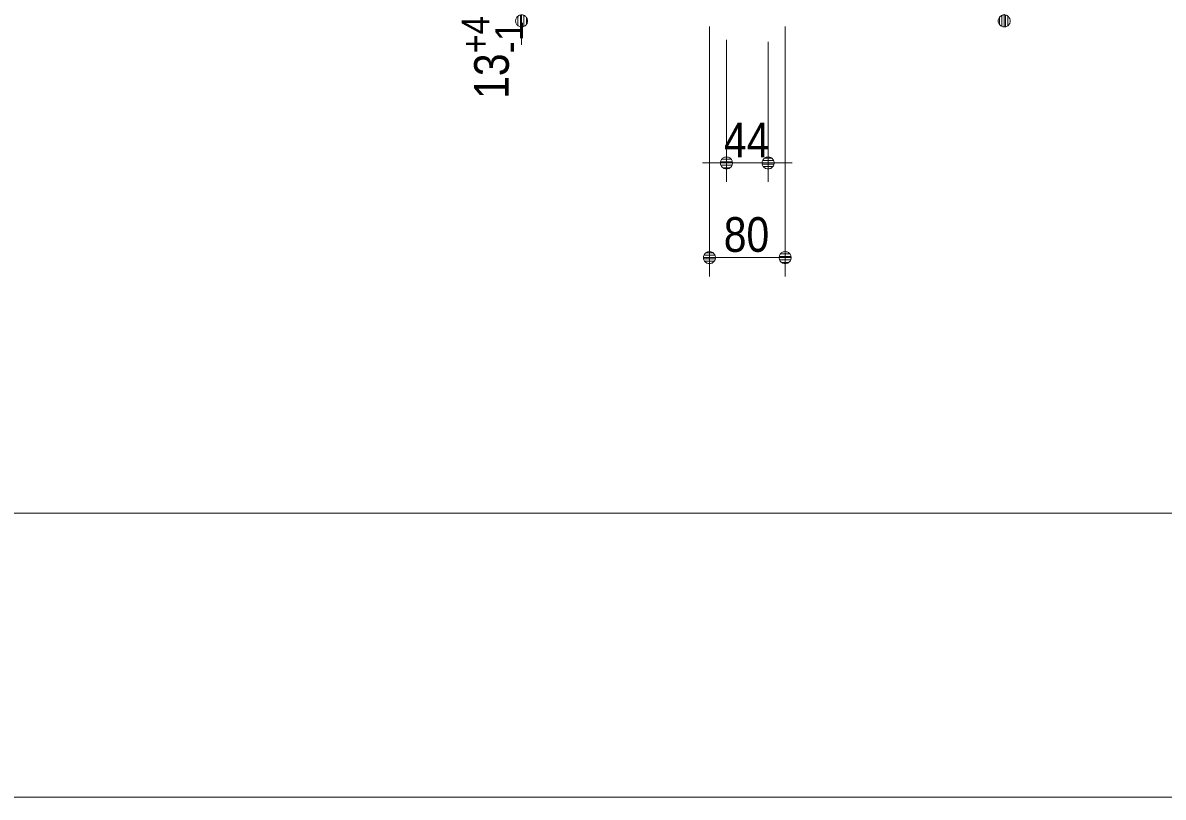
# Model space of a CAD drawing. Units: millimetres, scale not verified. Extents: x -6062 to 6062, y -3045 to 3045.
# Drawn here: x -1976 to -771, y -2770 to -1952 of the extents above; entities that cross this region are included whole.
import ezdxf
from ezdxf.enums import TextEntityAlignment as Align

# ---------------------------------------------------------------- set-up
doc = ezdxf.new("R2010")
doc.units = ezdxf.units.MM
doc.header["$LTSCALE"] = 20
for name, color, linetype, lineweight in [('0-0_2寸法-2', 7, 'Continuous', 9), ('0-1_0', 7, 'Continuous', 9), ('0-2_2寸法-1', 7, 'Continuous', 9), ('0-5_1図面枠', 7, 'Continuous', 9)]:
    doc.layers.add(name, color=color, linetype=linetype, lineweight=lineweight)
doc.styles.add('ＭＳ Ｐゴシック', font='')
doc.styles.get('ＭＳ Ｐゴシック').set_extended_font_data('MS PGothic')

# ---------------------------------------------------------------- blocks, each defined once
blk = doc.blocks.new('_Dot')
at = {"layer": '0-1_0'}
for p, q in [((-10, 0), (-20, 0)), ((9.78, 2), (-9.78, 2)), ((7.99, 6), (-7.99, 6)), ((9.16, -3.98), (-9.16, -3.98)), ((6, -7.98), (-6, -7.98))]:
    blk.add_line(p, q, dxfattribs=at)
for points in [[(10, 0), (9.92, 1.25), (9.69, 2.49), (9.3, 3.68), (8.76, 4.82), (8.09, 5.88), (7.29, 6.85), (6.37, 7.71), (5.36, 8.44), (4.26, 9.05), (3.09, 9.51), (1.87, 9.82), (0.63, 9.98), (-0.63, 9.98), (-1.87, 9.82), (-3.09, 9.51), (-4.26, 9.05), (-5.36, 8.44), (-6.37, 7.71), (-7.29, 6.85), (-8.09, 5.88), (-8.76, 4.82), (-9.3, 3.68), (-9.69, 2.49), (-9.92, 1.25), (-10, 0), (0, 0)], [(-10, 0), (-9.92, -1.25), (-9.69, -2.49), (-9.3, -3.68), (-8.76, -4.82), (-8.09, -5.88), (-7.29, -6.85), (-6.37, -7.71), (-5.36, -8.44), (-4.26, -9.05), (-3.09, -9.51), (-1.87, -9.82), (-0.63, -9.98), (0.63, -9.98), (1.87, -9.82), (3.09, -9.51), (4.26, -9.05), (5.36, -8.44), (6.37, -7.71), (7.29, -6.85), (8.09, -5.88), (8.76, -4.82), (9.3, -3.68), (9.69, -2.49), (9.92, -1.25), (10, 0), (0, 0)]]:
    blk.add_lwpolyline(points, close=True, dxfattribs=at)
blk = doc.blocks.new('グループ-99')
at = {"layer": '0-5_1図面枠'}
blk.add_line((-80000, -49400), (80000, -49400), dxfattribs=at)
blk.add_lwpolyline([(-80000, 55400), (80000, 55400), (80000, -55400), (-80000, -55400)], close=True, dxfattribs=at)
blk = doc.blocks.new('図面枠')
at = {"layer": '0-5_1図面枠'}
blk.add_blockref('グループ-99', (0, 0), dxfattribs=at)

msp = doc.modelspace()

# ---------------------------------------------------------------- linework, layer by layer
at = {"layer": '0-0_2寸法-2'}
msp.add_line((-1448.54, -1962.71), (-1448.54, -1975.42), dxfattribs=at)
at = {"layer": '0-2_2寸法-1'}
for p, q in [((-1250.04, -1956), (-1250.04, -2220)), ((-1170.04, -1956), (-1170.04, -2220)), ((-1232.04, -1970), (-1232.04, -2120)), ((-1188.04, -1972), (-1188.04, -2120)), ((-1244.75, -2100), (-1257.46, -2100)), ((-1188.04, -2100), (-1232.04, -2100)), ((-1175.32, -2100), (-1162.61, -2100)), ((-1182.75, -2200), (-1237.32, -2200))]:
    msp.add_line(p, q, dxfattribs=at)

# ---------------------------------------------------------------- block references
at = {"layer": '0-0_2寸法-2', "xscale": 0.6356201, "yscale": 0.6356201, "rotation": 90}
msp.add_blockref('_Dot', (-1448.54, -1950), dxfattribs=at)
at = {"layer": '0-2_2寸法-1', "xscale": 0.6356201, "yscale": 0.6356201}
for p, rotation in [((-938.56, -1950), 270), ((-1188.04, -2100), 180), ((-1250.04, -2200), 180)]:
    msp.add_blockref('_Dot', p, dxfattribs=dict(at, rotation=rotation))
for p in [(-1232.04, -2100), (-1170.04, -2200)]:
    msp.add_blockref('_Dot', p, dxfattribs=at)
at = {"layer": '0-5_1図面枠', "xscale": 0.05, "yscale": 0.05}
msp.add_blockref('図面枠', (-1787.5, 0), dxfattribs=at)

# ---------------------------------------------------------------- texts
at = {"layer": '0-0_2寸法-2', "style": 'ＭＳ Ｐゴシック', "width": 0.9}
for s, height, p in [('+4', 29.33, (-1473.85, -1984.27)), ('13', 36.66, (-1451.02, -2032.37))]:
    msp.add_text(s, height=height, rotation=90, dxfattribs=at).set_placement(p, align=Align.BOTTOM_LEFT)
at = {"layer": '0-0_2寸法-2', "style": 'ＭＳ Ｐゴシック'}
msp.add_text('-1', height=29.33, rotation=90, dxfattribs=at).set_placement((-1438.26, -1984.27), align=Align.BOTTOM_LEFT)
at = {"layer": '0-2_2寸法-1', "style": 'ＭＳ Ｐゴシック', "width": 0.9}
for s, p in [('44', (-1234.73, -2105.06)), ('80', (-1234.92, -2204.96))]:
    msp.add_text(s, height=36.66, dxfattribs=at).set_placement(p, align=Align.BOTTOM_LEFT)

doc.saveas('drawing.dxf')
